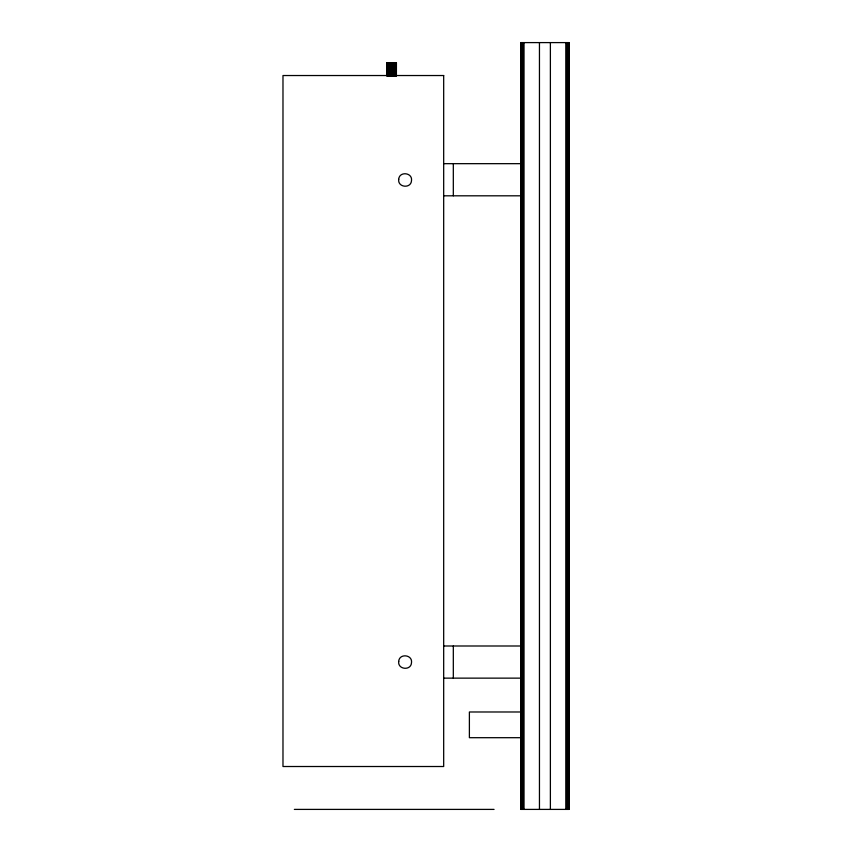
<?xml version="1.0" encoding="UTF-8"?>
<svg xmlns="http://www.w3.org/2000/svg" width="852" height="852" viewBox="0 0 852 852"><rect width="100%" height="100%" fill="white"/><g stroke="black" fill="none" stroke-linecap="round" stroke-linejoin="round"><path stroke-width="1.28" d="M386.797 62.675L396.425 62.675L396.404 75.796M443.679 163.669L520.806 163.669M443.679 195.811L520.806 195.811M443.679 645.997L520.806 645.997L520.806 809.4L569.019 809.4L569.019 42.6L520.806 42.6L520.806 645.656M443.679 678.139L520.806 678.139M520.806 711.984L469.388 711.984L469.388 737.694L520.806 737.694M294.355 809.4L494.064 809.4M568.912 42.6L568.912 809.4M568.593 42.6L568.593 809.4M568.082 42.6L568.082 809.4M567.411 42.6L567.411 809.4M566.633 42.6L566.633 809.4M565.803 42.6L565.803 809.4M550.381 42.6L550.381 809.4M539.454 42.6L539.454 809.4M524.023 42.6L524.023 809.4M523.192 42.6L523.192 809.4M522.414 42.6L522.414 809.4M521.754 42.6L521.754 809.4M521.243 42.6L521.243 809.4M520.923 42.6L520.923 809.4M453.317 163.669L453.317 195.811M453.317 645.997L453.317 678.139M396.286 62.675L396.286 75.796M396.084 62.675L396.084 75.796M395.786 62.675L395.786 75.796M395.605 62.675L395.605 75.796M395.413 62.675L395.413 75.796M395.19 62.675L395.19 75.796M394.955 62.675L394.955 75.796M394.71 62.675L394.71 75.796M394.444 62.675L394.444 75.796M394.167 62.675L394.167 75.796M393.88 62.675L393.88 75.796M393.571 62.675L393.571 75.796M393.262 62.675L393.262 75.796M392.942 62.675L392.942 75.796M392.612 62.675L392.612 75.796M392.282 62.675L392.282 75.796M391.952 62.675L391.952 75.796M391.611 62.675L391.611 75.796M391.27 62.675L391.27 75.796M390.94 62.675L390.94 75.796M390.61 62.675L390.61 75.796M390.28 62.675L390.28 75.796M389.96 62.675L389.96 75.796M389.652 62.675L389.652 75.796M389.343 62.675L389.343 75.796M389.055 62.675L389.055 75.796M388.778 62.675L388.778 75.796M388.512 62.675L388.512 75.796M388.267 62.675L388.267 75.796M388.033 62.675L388.033 75.796M387.809 62.675L387.809 75.796M387.617 62.675L387.617 75.796M387.436 62.675L387.436 75.796M387.277 62.675L387.277 75.796M387.138 62.675L387.138 75.796M386.936 62.675L386.936 75.796M386.861 62.675L386.819 75.796M398.715 179.346C397.522 187.557 411.079 188.888 411.505 180.613C412.698 172.402 399.141 171.06 398.715 179.346M398.715 661.44C397.522 669.64 411.079 670.982 411.505 662.696C412.698 654.485 399.141 653.154 398.715 661.44M443.679 75.53L282.981 75.53L282.981 766.512L443.679 766.512L443.679 75.53"/></g></svg>
